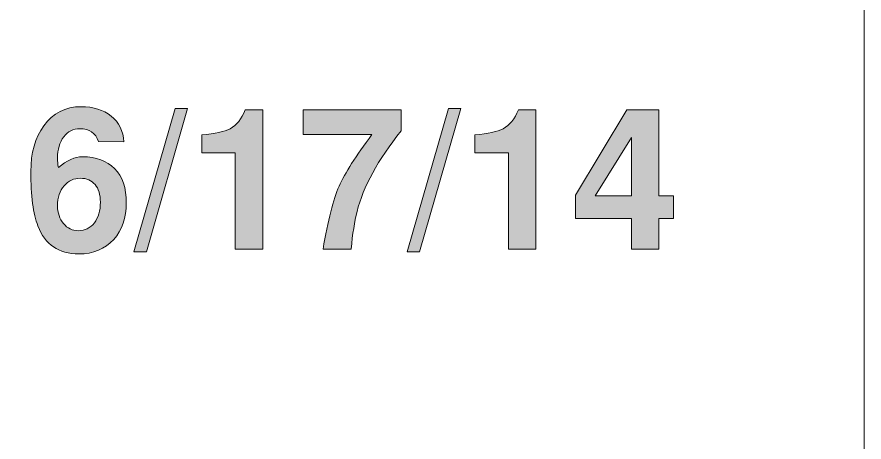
# Model space of a CAD drawing. Header units: inches. Extents: x 0.85 to 9.83, y -3.82 to -0.79.
# Drawn here: x 4.599 to 5.318, y -3.048 to -2.687 of the extents above; entities that cross this region are included whole.
import ezdxf

# ---------------------------------------------------------------- set-up
doc = ezdxf.new("R2010")
doc.units = ezdxf.units.IN
doc.header["$MEASUREMENT"] = 0
doc.layers.add('Layer 1', color=7, linetype='Continuous')

# ---------------------------------------------------------------- blocks, each defined once
blk = doc.blocks.new('block 15')
at = {"layer": 'Layer 1', "true_color": 0xed1f24}
h = blk.add_hatch(color=240, dxfattribs=at)
h.dxf.hatch_style = 2
edge = h.paths.add_edge_path()
edge.add_spline(control_points=[(4.69204, -2.84524), (4.69204, -2.85779), (4.68848, -2.86807), (4.68138, -2.87606), (4.67393, -2.88429), (4.66404, -2.8884), (4.65171, -2.8884), (4.63471, -2.8884), (4.62316, -2.88051), (4.61705, -2.86473), (4.61304, -2.85451), (4.61104, -2.83912), (4.61104, -2.81856), (4.61104, -2.80279), (4.61471, -2.78984), (4.62204, -2.77973), (4.62982, -2.76895), (4.64037, -2.76356), (4.65371, -2.76356), (4.66415, -2.76356), (4.67265, -2.76622), (4.67921, -2.77153), (4.68576, -2.77684), (4.68938, -2.78407), (4.69004, -2.79323), (4.69004, -2.79323), (4.66855, -2.79306), (4.66855, -2.79306), (4.66588, -2.78585), (4.6606, -2.78223), (4.65271, -2.78223), (4.64704, -2.78223), (4.64246, -2.78454), (4.63896, -2.78915), (4.63546, -2.79376), (4.63371, -2.79979), (4.63371, -2.80723), (4.63371, -2.80979), (4.63393, -2.81246), (4.63438, -2.81523), (4.64149, -2.80912), (4.64832, -2.80606), (4.65487, -2.80606), (4.66643, -2.80606), (4.67552, -2.8094), (4.68213, -2.81607), (4.68873, -2.82273), (4.69204, -2.83246), (4.69204, -2.84524)], knot_values=[0, 0, 0, 0, 1, 1, 1, 2, 2, 2, 3, 3, 3, 4, 4, 4, 5, 5, 5, 6, 6, 6, 7, 7, 7, 8, 8, 8, 9, 9, 9, 10, 10, 10, 11, 11, 11, 12, 12, 12, 13, 13, 13, 14, 14, 14, 15, 15, 15, 16, 16, 16, 16], degree=3, periodic=1)
edge = h.paths.add_edge_path()
edge.add_spline(control_points=[(4.67004, -2.84456), (4.67004, -2.83812), (4.66852, -2.83312), (4.6655, -2.82956), (4.66248, -2.82601), (4.65832, -2.82423), (4.65304, -2.82423), (4.64753, -2.82423), (4.64293, -2.82638), (4.63924, -2.83065), (4.63555, -2.83493), (4.63371, -2.84062), (4.63371, -2.84773), (4.63371, -2.85362), (4.63539, -2.8586), (4.63875, -2.86265), (4.6421, -2.86671), (4.64626, -2.86873), (4.65122, -2.86873), (4.65694, -2.86873), (4.66151, -2.86651), (4.66492, -2.86207), (4.66833, -2.85763), (4.67004, -2.85179), (4.67004, -2.84456)], knot_values=[0, 0, 0, 0, 1, 1, 1, 2, 2, 2, 3, 3, 3, 4, 4, 4, 5, 5, 5, 6, 6, 6, 7, 7, 7, 8, 8, 8, 8], degree=3, periodic=1)
h = blk.add_hatch(color=240, dxfattribs=at)
h.dxf.hatch_style = 2
h.paths.add_polyline_path([(4.74404, -2.76523), (4.70905, -2.88673), (4.69847, -2.88673), (4.73347, -2.76523)])
h = blk.add_hatch(color=240, dxfattribs=at)
h.dxf.hatch_style = 2
h.paths.add_polyline_path([(4.97571, -2.76523), (4.94071, -2.88673), (4.93014, -2.88673), (4.96514, -2.76523)])
h = blk.add_hatch(color=240, dxfattribs=at)
h.dxf.hatch_style = 2
edge = h.paths.add_edge_path()
edge.add_spline(control_points=[(4.80771, -2.8844), (4.80771, -2.8844), (4.78438, -2.8844), (4.78438, -2.8844), (4.78438, -2.8844), (4.78438, -2.80273), (4.78438, -2.80273), (4.78438, -2.80273), (4.75604, -2.80273), (4.75604, -2.80273), (4.75604, -2.80273), (4.75604, -2.78756), (4.75604, -2.78756), (4.76726, -2.78646), (4.77526, -2.78467), (4.78004, -2.78223), (4.7856, -2.77924), (4.78988, -2.7739), (4.79287, -2.76624), (4.79287, -2.76624), (4.80771, -2.76624), (4.80771, -2.76624), (4.80771, -2.76624), (4.80771, -2.8844), (4.80771, -2.8844)], knot_values=[0, 0, 0, 0, 1, 1, 1, 2, 2, 2, 3, 3, 3, 4, 4, 4, 5, 5, 5, 6, 6, 6, 7, 7, 7, 8, 8, 8, 8], degree=3, periodic=1)
h = blk.add_hatch(color=240, dxfattribs=at)
h.dxf.hatch_style = 2
edge = h.paths.add_edge_path()
edge.add_spline(control_points=[(4.92521, -2.78406), (4.90544, -2.80873), (4.89293, -2.83151), (4.88772, -2.8524), (4.8856, -2.86085), (4.88393, -2.87151), (4.88271, -2.8844), (4.88271, -2.8844), (4.85888, -2.8844), (4.85888, -2.8844), (4.86299, -2.85996), (4.86752, -2.84215), (4.87246, -2.83098), (4.87741, -2.81982), (4.88671, -2.80523), (4.90038, -2.78723), (4.90038, -2.78723), (4.84205, -2.78723), (4.84205, -2.78723), (4.84205, -2.78723), (4.84205, -2.76624), (4.84205, -2.76624), (4.84205, -2.76624), (4.92521, -2.76624), (4.92521, -2.76624), (4.92521, -2.76624), (4.92521, -2.78406), (4.92521, -2.78406)], knot_values=[0, 0, 0, 0, 1, 1, 1, 2, 2, 2, 3, 3, 3, 4, 4, 4, 5, 5, 5, 6, 6, 6, 7, 7, 7, 8, 8, 8, 9, 9, 9, 9], degree=3, periodic=1)
h = blk.add_hatch(color=240, dxfattribs=at)
h.dxf.hatch_style = 2
edge = h.paths.add_edge_path()
edge.add_spline(control_points=[(5.03937, -2.8844), (5.03937, -2.8844), (5.01605, -2.8844), (5.01605, -2.8844), (5.01605, -2.8844), (5.01605, -2.80273), (5.01605, -2.80273), (5.01605, -2.80273), (4.98771, -2.80273), (4.98771, -2.80273), (4.98771, -2.80273), (4.98771, -2.78756), (4.98771, -2.78756), (4.99893, -2.78646), (5.00693, -2.78467), (5.01171, -2.78223), (5.01727, -2.77924), (5.02155, -2.7739), (5.02454, -2.76624), (5.02454, -2.76624), (5.03937, -2.76624), (5.03937, -2.76624), (5.03937, -2.76624), (5.03937, -2.8844), (5.03937, -2.8844)], knot_values=[0, 0, 0, 0, 1, 1, 1, 2, 2, 2, 3, 3, 3, 4, 4, 4, 5, 5, 5, 6, 6, 6, 7, 7, 7, 8, 8, 8, 8], degree=3, periodic=1)
h = blk.add_hatch(color=240, dxfattribs=at)
h.dxf.hatch_style = 2
h.paths.add_polyline_path([(5.15604, -2.8584), (5.14371, -2.8584), (5.14371, -2.8844), (5.12037, -2.8844), (5.12037, -2.8584), (5.07304, -2.8584), (5.07304, -2.83857), (5.11654, -2.76624), (5.14371, -2.76624), (5.14371, -2.83906), (5.15604, -2.83906)])
h.paths.add_polyline_path([(5.12037, -2.83906), (5.12037, -2.78961), (5.08966, -2.83906)])
at = {"layer": 'Layer 1', "lineweight": 0}
for points in [[(4.74404, -2.76523), (4.70905, -2.88673), (4.69847, -2.88673), (4.73347, -2.76523), (4.74404, -2.76523)], [(4.97571, -2.76523), (4.94071, -2.88673), (4.93014, -2.88673), (4.96514, -2.76523), (4.97571, -2.76523)], [(5.15604, -2.8584), (5.14371, -2.8584), (5.14371, -2.8844), (5.12037, -2.8844), (5.12037, -2.8584), (5.07304, -2.8584), (5.07304, -2.83857), (5.11654, -2.76624), (5.14371, -2.76624), (5.14371, -2.83906), (5.15604, -2.83906), (5.15604, -2.8584)], [(5.12037, -2.83906), (5.12037, -2.78961), (5.08966, -2.83906), (5.12037, -2.83906)]]:
    blk.add_lwpolyline(points, dxfattribs=at)
for points, knots in [([(4.69204, -2.84524), (4.69204, -2.85779), (4.68848, -2.86807), (4.68138, -2.87606), (4.67393, -2.88429), (4.66404, -2.8884), (4.65171, -2.8884), (4.63471, -2.8884), (4.62316, -2.88051), (4.61705, -2.86473), (4.61304, -2.85451), (4.61104, -2.83912), (4.61104, -2.81856), (4.61104, -2.80279), (4.61471, -2.78984), (4.62204, -2.77973), (4.62982, -2.76895), (4.64037, -2.76356), (4.65371, -2.76356), (4.66415, -2.76356), (4.67265, -2.76622), (4.67921, -2.77153), (4.68576, -2.77684), (4.68938, -2.78407), (4.69004, -2.79323), (4.69004, -2.79323), (4.66855, -2.79306), (4.66855, -2.79306), (4.66588, -2.78585), (4.6606, -2.78223), (4.65271, -2.78223), (4.64704, -2.78223), (4.64246, -2.78454), (4.63896, -2.78915), (4.63546, -2.79376), (4.63371, -2.79979), (4.63371, -2.80723), (4.63371, -2.80979), (4.63393, -2.81246), (4.63438, -2.81523), (4.64149, -2.80912), (4.64832, -2.80606), (4.65487, -2.80606), (4.66643, -2.80606), (4.67552, -2.8094), (4.68213, -2.81607), (4.68873, -2.82273), (4.69204, -2.83246), (4.69204, -2.84524)], [0, 0, 0, 0, 1, 1, 1, 2, 2, 2, 3, 3, 3, 4, 4, 4, 5, 5, 5, 6, 6, 6, 7, 7, 7, 8, 8, 8, 9, 9, 9, 10, 10, 10, 11, 11, 11, 12, 12, 12, 13, 13, 13, 14, 14, 14, 15, 15, 15, 16, 16, 16, 16]), ([(4.80771, -2.8844), (4.80771, -2.8844), (4.78438, -2.8844), (4.78438, -2.8844), (4.78438, -2.8844), (4.78438, -2.80273), (4.78438, -2.80273), (4.78438, -2.80273), (4.75604, -2.80273), (4.75604, -2.80273), (4.75604, -2.80273), (4.75604, -2.78756), (4.75604, -2.78756), (4.76726, -2.78646), (4.77526, -2.78467), (4.78004, -2.78223), (4.7856, -2.77924), (4.78988, -2.7739), (4.79287, -2.76624), (4.79287, -2.76624), (4.80771, -2.76624), (4.80771, -2.76624), (4.80771, -2.76624), (4.80771, -2.8844), (4.80771, -2.8844)], [0, 0, 0, 0, 1, 1, 1, 2, 2, 2, 3, 3, 3, 4, 4, 4, 5, 5, 5, 6, 6, 6, 7, 7, 7, 8, 8, 8, 8]), ([(4.92521, -2.78406), (4.90544, -2.80873), (4.89293, -2.83151), (4.88772, -2.8524), (4.8856, -2.86085), (4.88393, -2.87151), (4.88271, -2.8844), (4.88271, -2.8844), (4.85888, -2.8844), (4.85888, -2.8844), (4.86299, -2.85996), (4.86752, -2.84215), (4.87246, -2.83098), (4.87741, -2.81982), (4.88671, -2.80523), (4.90038, -2.78723), (4.90038, -2.78723), (4.84205, -2.78723), (4.84205, -2.78723), (4.84205, -2.78723), (4.84205, -2.76624), (4.84205, -2.76624), (4.84205, -2.76624), (4.92521, -2.76624), (4.92521, -2.76624), (4.92521, -2.76624), (4.92521, -2.78406), (4.92521, -2.78406)], [0, 0, 0, 0, 1, 1, 1, 2, 2, 2, 3, 3, 3, 4, 4, 4, 5, 5, 5, 6, 6, 6, 7, 7, 7, 8, 8, 8, 9, 9, 9, 9]), ([(5.03937, -2.8844), (5.03937, -2.8844), (5.01605, -2.8844), (5.01605, -2.8844), (5.01605, -2.8844), (5.01605, -2.80273), (5.01605, -2.80273), (5.01605, -2.80273), (4.98771, -2.80273), (4.98771, -2.80273), (4.98771, -2.80273), (4.98771, -2.78756), (4.98771, -2.78756), (4.99893, -2.78646), (5.00693, -2.78467), (5.01171, -2.78223), (5.01727, -2.77924), (5.02155, -2.7739), (5.02454, -2.76624), (5.02454, -2.76624), (5.03937, -2.76624), (5.03937, -2.76624), (5.03937, -2.76624), (5.03937, -2.8844), (5.03937, -2.8844)], [0, 0, 0, 0, 1, 1, 1, 2, 2, 2, 3, 3, 3, 4, 4, 4, 5, 5, 5, 6, 6, 6, 7, 7, 7, 8, 8, 8, 8]), ([(4.67004, -2.84456), (4.67004, -2.83812), (4.66852, -2.83312), (4.6655, -2.82956), (4.66248, -2.82601), (4.65832, -2.82423), (4.65304, -2.82423), (4.64753, -2.82423), (4.64293, -2.82638), (4.63924, -2.83065), (4.63555, -2.83493), (4.63371, -2.84062), (4.63371, -2.84773), (4.63371, -2.85362), (4.63539, -2.8586), (4.63875, -2.86265), (4.6421, -2.86671), (4.64626, -2.86873), (4.65122, -2.86873), (4.65694, -2.86873), (4.66151, -2.86651), (4.66492, -2.86207), (4.66833, -2.85763), (4.67004, -2.85179), (4.67004, -2.84456)], [0, 0, 0, 0, 1, 1, 1, 2, 2, 2, 3, 3, 3, 4, 4, 4, 5, 5, 5, 6, 6, 6, 7, 7, 7, 8, 8, 8, 8])]:
    blk.add_open_spline(points, degree=3, knots=knots, dxfattribs=at)
blk = doc.blocks.new('block 5')
at = {"layer": 'Layer 1'}
blk.add_blockref('block 15', (0, 0), dxfattribs=at)
blk = doc.blocks.new('block 3')
at = {"layer": 'Layer 1'}
blk.add_blockref('block 5', (0, 0), dxfattribs=at)
blk = doc.blocks.new('block 22')
at = {"layer": 'Layer 1', "color": 7, "lineweight": 5, "true_color": 0xffffff}
blk.add_lwpolyline([(3.25524, -0.79289), (3.25524, -3.80614), (5.31772, -3.80614), (5.31772, -0.79289), (3.25524, -0.79289)], dxfattribs=at)
blk = doc.blocks.new('block 21')
at = {"layer": 'Layer 1'}
blk.add_blockref('block 22', (0, 0), dxfattribs=at)
blk = doc.blocks.new('block 2')
at = {"layer": 'Layer 1'}
for name in ['block 21', 'block 3']:
    blk.add_blockref(name, (0, 0), dxfattribs=at)

msp = doc.modelspace()

# ---------------------------------------------------------------- block references
at = {"layer": 'Layer 1'}
msp.add_blockref('block 2', (0, 0), dxfattribs=at)

doc.saveas('drawing.dxf')
